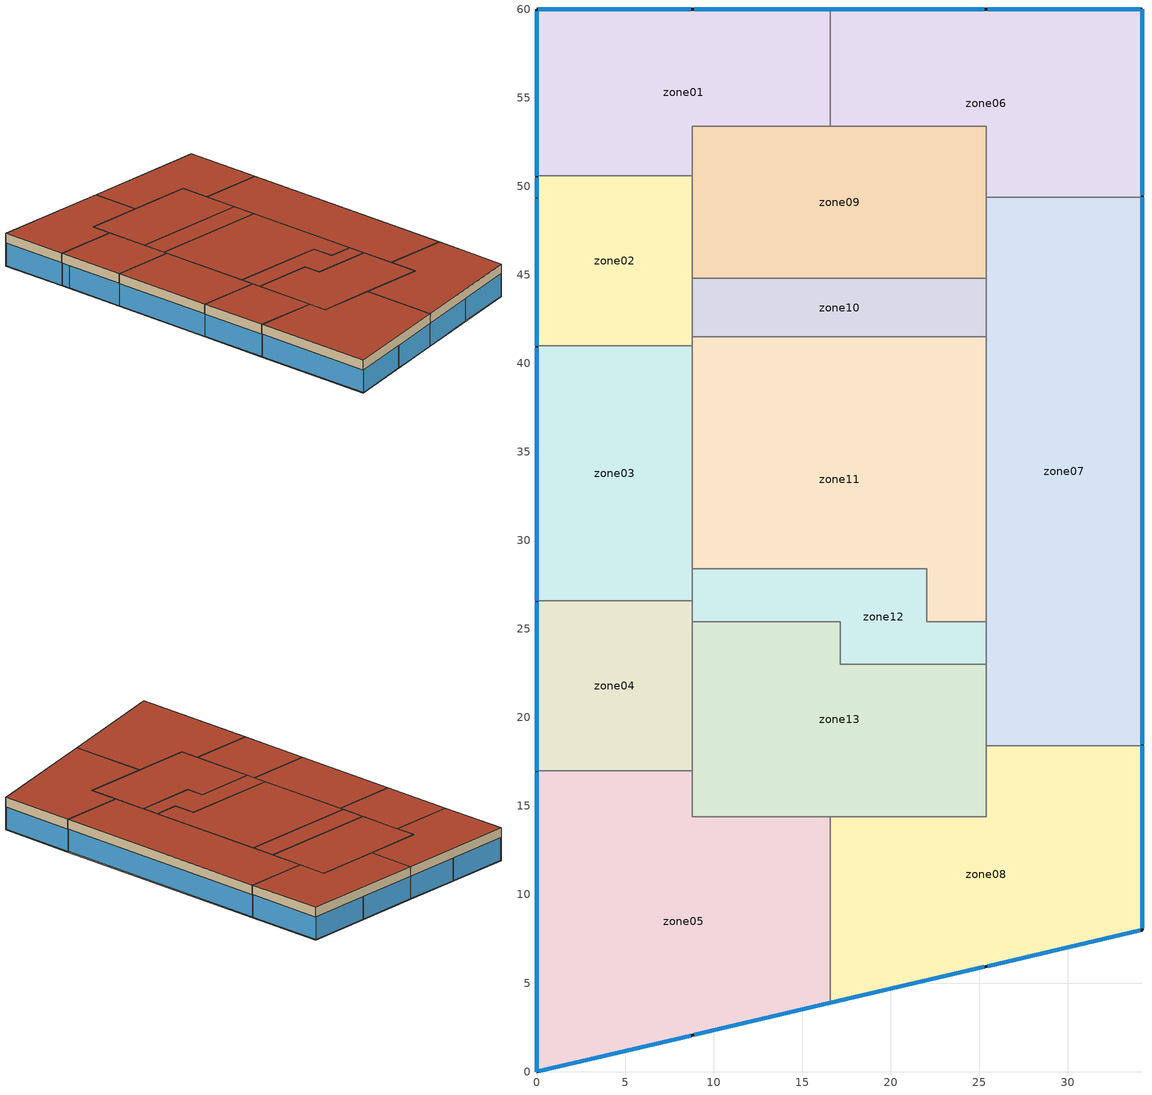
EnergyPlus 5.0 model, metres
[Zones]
zone01
 floor ground (GROUND_FLOOR): 16.6,60 16.6,53.4 8.8,53.4 8.8,50.6 0,50.6 0,60 z0
 wall outside (EXT_WALL): 16.6,60 0,60 0,50.6 z0:4.4
 wall to zone06 (ADJ_WALL): 16.6,53.4 16.6,60 z0:4.4
 wall to zone09 (ADJ_WALL): 8.8,50.6 8.8,53.4 16.6,53.4 z0:4.4
 wall to zone02 (ADJ_WALL): 0,50.6 8.8,50.6 z0:4.4
 window (EXT_WINDOW1): 0,59.9 0,50.6 / 16.6,60 8.9,60 / 8.7,60 0.1,60 z0.1:3.1
 roof outside (EXT_ROOF): 0,60 0,50.6 8.8,50.6 8.8,53.4 16.6,53.4 16.6,60 z4.4
zone02
 floor ground (GROUND_FLOOR): 8.8,50.6 8.8,41 0,41 0,50.6 z0
 wall outside (EXT_WALL): 0,50.6 0,41 z0:4.4
 wall to zone01 (ADJ_WALL): 8.8,50.6 0,50.6 z0:4.4
 wall to zone09 (ADJ_WALL): 8.8,44.8 8.8,50.6 z0:4.4
 wall to zone10 (ADJ_WALL): 8.8,41.5 8.8,44.8 z0:4.4
 wall to zone11 (ADJ_WALL): 8.8,41 8.8,41.5 z0:4.4
 wall to zone03 (ADJ_WALL): 0,41 8.8,41 z0:4.4
 window (EXT_WINDOW1): 0,49.3 0,41 / 0,50.5 0,49.4 z0.1:3.1
 roof outside (EXT_ROOF): 0,50.6 0,41 8.8,41 8.8,50.6 z4.4
zone03
 floor ground (GROUND_FLOOR): 8.8,41 8.8,26.6 0,26.6 0,41 z0
 wall outside (EXT_WALL): 0,41 0,26.6 z0:4.4
 wall to zone11 (ADJ_WALL): 8.8,28.4 8.8,41 z0:4.4
 wall to zone12 (ADJ_WALL): 8.8,26.6 8.8,28.4 z0:4.4
 wall to zone04 (ADJ_WALL): 0,26.6 8.8,26.6 z0:4.4
 wall to zone02 (ADJ_WALL): 8.8,41 0,41 z0:4.4
 window (EXT_WINDOW1): 0,40.9 0,26.6 z0.1:3.1
 roof outside (EXT_ROOF): 0,41 0,26.6 8.8,26.6 8.8,41 z4.4
zone04
 floor ground (GROUND_FLOOR): 8.8,26.6 8.8,17 0,17 0,26.6 z0
 wall outside (EXT_WALL): 0,26.6 0,17 z0:4.4
 wall to zone12 (ADJ_WALL): 8.8,25.4 8.8,26.6 z0:4.4
 wall to zone13 (ADJ_WALL): 8.8,17 8.8,25.4 z0:4.4
 wall to zone05 (ADJ_WALL): 0,17 8.8,17 z0:4.4
 wall to zone03 (ADJ_WALL): 8.8,26.6 0,26.6 z0:4.4
 window (EXT_WINDOW1): 0,26.5 0,17 z0.1:3.1
 roof outside (EXT_ROOF): 0,26.6 0,17 8.8,17 8.8,26.6 z4.4
zone09
 floor ground (GROUND_FLOOR): 25.4,53.4 25.4,44.8 8.8,44.8 8.8,53.4 z0
 wall to zone06 (ADJ_WALL): 25.4,49.4 25.4,53.4 16.6,53.4 z0:4.4
 wall to zone07 (ADJ_WALL): 25.4,44.8 25.4,49.4 z0:4.4
 wall to zone10 (ADJ_WALL): 8.8,44.8 25.4,44.8 z0:4.4
 wall to zone02 (ADJ_WALL): 8.8,50.6 8.8,44.8 z0:4.4
 wall to zone01 (ADJ_WALL): 16.6,53.4 8.8,53.4 8.8,50.6 z0:4.4
 roof outside (EXT_ROOF): 8.8,53.4 8.8,44.8 25.4,44.8 25.4,53.4 z4.4
zone10
 floor ground (GROUND_FLOOR): 25.4,44.8 25.4,41.5 8.8,41.5 8.8,44.8 z0
 wall to zone07 (ADJ_WALL): 25.4,41.5 25.4,44.8 z0:4.4
 wall to zone11 (ADJ_WALL): 8.8,41.5 25.4,41.5 z0:4.4
 wall to zone02 (ADJ_WALL): 8.8,44.8 8.8,41.5 z0:4.4
 wall to zone09 (ADJ_WALL): 25.4,44.8 8.8,44.8 z0:4.4
 roof outside (EXT_ROOF): 8.8,44.8 8.8,41.5 25.4,41.5 25.4,44.8 z4.4
zone11
 floor ground (GROUND_FLOOR): 25.4,41.5 25.4,25.4 22.05,25.4 22.05,28.4 8.8,28.4 8.8,41.5 z0
 wall to zone12 (ADJ_WALL): 8.8,28.4 22.05,28.4 22.05,25.4 25.4,25.4 z0:4.4
 wall to zone03 (ADJ_WALL): 8.8,41 8.8,28.4 z0:4.4
 wall to zone02 (ADJ_WALL): 8.8,41.5 8.8,41 z0:4.4
 wall to zone10 (ADJ_WALL): 25.4,41.5 8.8,41.5 z0:4.4
 wall to zone07 (ADJ_WALL): 25.4,25.4 25.4,41.5 z0:4.4
 roof outside (EXT_ROOF): 8.8,41.5 8.8,28.4 22.05,28.4 22.05,25.4 25.4,25.4 25.4,41.5 z4.4
zone13
 floor ground (GROUND_FLOOR): 25.4,23 25.4,14.4 8.8,14.4 8.8,25.4 17.15,25.4 17.15,23 z0
 wall to zone12 (ADJ_WALL): 25.4,23 17.15,23 17.15,25.4 8.8,25.4 z0:4.4
 wall to zone07 (ADJ_WALL): 25.4,18.4 25.4,23 z0:4.4
 wall to zone08 (ADJ_WALL): 16.6,14.4 25.4,14.4 25.4,18.4 z0:4.4
 wall to zone05 (ADJ_WALL): 8.8,17 8.8,14.4 16.6,14.4 z0:4.4
 wall to zone04 (ADJ_WALL): 8.8,25.4 8.8,17 z0:4.4
 roof outside (EXT_ROOF): 8.8,25.4 8.8,14.4 25.4,14.4 25.4,23 17.15,23 17.15,25.4 z4.4
zone07
 floor ground (GROUND_FLOOR): 34.2,49.4 34.2,18.4 25.4,18.4 25.4,49.4 z0
 wall outside (EXT_WALL): 34.2,18.4 34.2,49.4 z0:4.4
 wall to zone08 (ADJ_WALL): 25.4,18.4 34.2,18.4 z0:4.4
 wall to zone13 (ADJ_WALL): 25.4,23 25.4,18.4 z0:4.4
 wall to zone12 (ADJ_WALL): 25.4,25.4 25.4,23 z0:4.4
 wall to zone11 (ADJ_WALL): 25.4,41.5 25.4,25.4 z0:4.4
 wall to zone10 (ADJ_WALL): 25.4,44.8 25.4,41.5 z0:4.4
 wall to zone09 (ADJ_WALL): 25.4,49.4 25.4,44.8 z0:4.4
 wall to zone06 (ADJ_WALL): 34.2,49.4 25.4,49.4 z0:4.4
 window (EXT_WINDOW1): 34.2,18.5 34.2,49.4 z0.1:3.1
 roof outside (EXT_ROOF): 25.4,49.4 25.4,18.4 34.2,18.4 34.2,49.4 z4.4
zone05
 floor ground (GROUND_FLOOR): 16.6,14.4 16.6,3.88 0,0 0,17 8.8,17 8.8,14.4 z0
 wall outside (EXT_WALL): 0,17 0,0 16.6,3.88 z0:4.4
 wall to zone04 (ADJ_WALL): 8.8,17 0,17 z0:4.4
 wall to zone13 (ADJ_WALL): 16.6,14.4 8.8,14.4 8.8,17 z0:4.4
 wall to zone08 (ADJ_WALL): 16.6,3.88 16.6,14.4 z0:4.4
 window (EXT_WINDOW1): 8.9,2.08 16.6,3.88 / 0.1,0.02 8.7,2.04 / 0,16.9 0,0 z0.1:3.1
 roof outside (EXT_ROOF): 0,17 0,0 16.6,3.88 16.6,14.4 8.8,14.4 8.8,17 z4.4
zone06
 floor ground (GROUND_FLOOR): 34.2,60 34.2,49.4 25.4,49.4 25.4,53.4 16.6,53.4 16.6,60 z0
 wall outside (EXT_WALL): 34.2,49.4 34.2,60 16.6,60 z0:4.4
 wall to zone01 (ADJ_WALL): 16.6,60 16.6,53.4 z0:4.4
 wall to zone07 (ADJ_WALL): 25.4,49.4 34.2,49.4 z0:4.4
 wall to zone09 (ADJ_WALL): 16.6,53.4 25.4,53.4 25.4,49.4 z0:4.4
 window (EXT_WINDOW1): 34.1,60 25.5,60 / 25.3,60 16.6,60 / 34.2,49.5 34.2,60 z0.1:3.1
 roof outside (EXT_ROOF): 16.6,60 16.6,53.4 25.4,53.4 25.4,49.4 34.2,49.4 34.2,60 z4.4
zone08
 floor ground (GROUND_FLOOR): 34.2,18.4 34.2,8 16.6,3.88 16.6,14.4 25.4,14.4 25.4,18.4 z0
 wall outside (EXT_WALL): 16.6,3.88 34.2,8 34.2,18.4 z0:4.4
 wall to zone13 (ADJ_WALL): 25.4,18.4 25.4,14.4 16.6,14.4 z0:4.4
 wall to zone07 (ADJ_WALL): 34.2,18.4 25.4,18.4 z0:4.4
 wall to zone05 (ADJ_WALL): 16.6,14.4 16.6,3.88 z0:4.4
 window (EXT_WINDOW1): 34.2,8.1 34.2,18.4 / 25.5,5.96 34.1,7.98 / 16.6,3.88 25.3,5.92 z0.1:3.1
 roof outside (EXT_ROOF): 16.6,14.4 16.6,3.88 34.2,8 34.2,18.4 25.4,18.4 25.4,14.4 z4.4
zone12
 floor ground (GROUND_FLOOR): 25.4,25.4 25.4,23 17.15,23 17.15,25.4 8.8,25.4 8.8,28.4 22.05,28.4 22.05,25.4 z0
 wall to zone11 (ADJ_WALL): 25.4,25.4 22.05,25.4 22.05,28.4 8.8,28.4 z0:4.4
 wall to zone07 (ADJ_WALL): 25.4,23 25.4,25.4 z0:4.4
 wall to zone13 (ADJ_WALL): 8.8,25.4 17.15,25.4 17.15,23 25.4,23 z0:4.4
 wall to zone04 (ADJ_WALL): 8.8,26.6 8.8,25.4 z0:4.4
 wall to zone03 (ADJ_WALL): 8.8,28.4 8.8,26.6 z0:4.4
 roof outside (EXT_ROOF): 8.8,28.4 8.8,25.4 17.15,25.4 17.15,23 25.4,23 25.4,25.4 22.05,25.4 22.05,28.4 z4.4
[Building]
zone03: North Axis {deg}=0; Terrain=City; Loads Convergence Tolerance Value=0; Temperature Convergence Tolerance Value {deltaC}=0; Solar Distribution=FullInteriorAndExterior; Maximum Number of Warmup Days=0
[Site:Location]
not used: Latitude {deg}=0; Longitude {deg}=0; Time Zone {hr}=0; Elevation {m}=0
[Construction]
GROUND_FLOOR; EXT_WALL; EXT_ROOF; ADJ_WALL; EXT_WINDOW1: 
[WindowProperty:ShadingControl]
ESHADE=0; ISHADE=INPUT 1*MAX_ISHADE : SHADECNTRL=ISHADE_INTERNAL
[SurfaceProperty:OtherSideCoefficients]
BOUNDARY=IDENTICAL; BOUNDARY=INPUT 1*TBOUNDARY; BOUNDARY=INPUT 1*TBOUNDARY_2; BOUNDARY=INPUT 1*TBOUNDARY_3; BOUNDARY=INPUT 1*TGROUND; BOUNDARY=20; BOUNDARY=15
[Zone]
zone01; zone02; zone03; zone04; zone09; zone10; zone11; zone13; zone07; zone05; zone06; zone08; zone12: 0, 0, 0, 0, , 1
